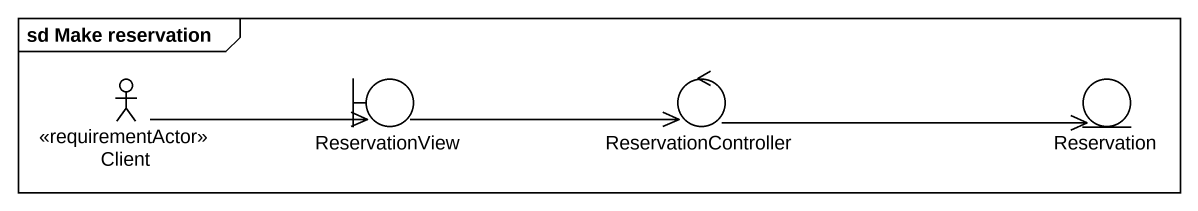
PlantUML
@startuml
mainframe sd Make reservation
actor Client <<requirementActor>>
boundary ReservationView
control ReservationController
entity Reservation
Client -right-> ReservationView
ReservationView -right-> ReservationController
ReservationController -right-> Reservation
@enduml
